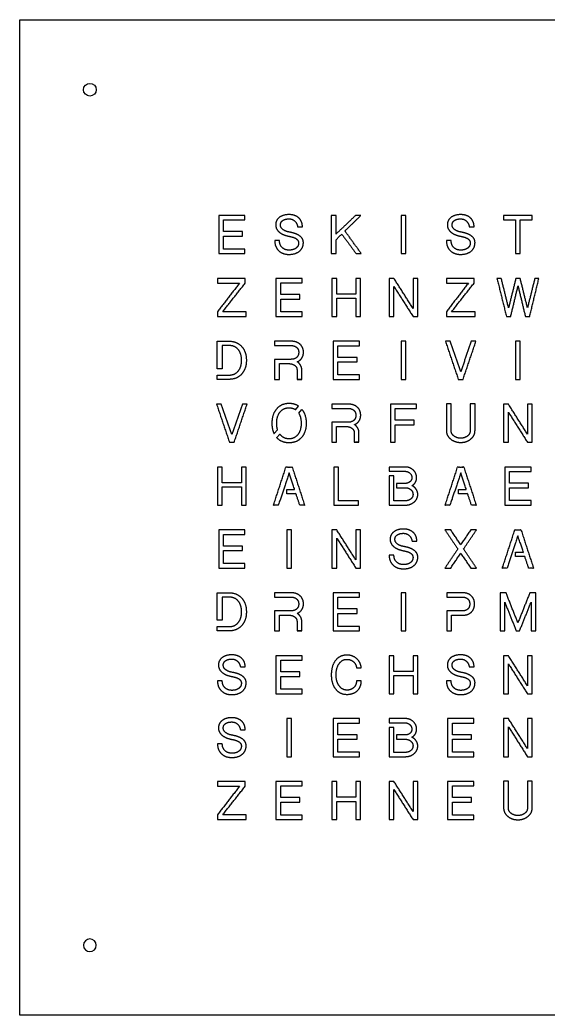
# Model space of a CAD drawing. Header units: millimetres. Extents: x -301 to 169, y -403 to 67.
# Drawn here: x -300.6 to -51.4, y -403 to 67 of the extents above; entities that cross this region are included whole.
import ezdxf

# ---------------------------------------------------------------- set-up
doc = ezdxf.new("R2010")
doc.units = ezdxf.units.MM
doc.layers.add('Kontur', color=12, linetype='Continuous', true_color=0xc80000)

msp = doc.modelspace()

# ---------------------------------------------------------------- linework, layer by layer
at = {"layer": 'Kontur'}
for p, q in [((-170.51, -117.06), (-169.07, -115.45)), ((-168.99, -118.65), (-167.48, -116.97)), ((-180.68, -128.37), (-179.01, -126.51)), ((-179.41, -130.25), (-177.94, -128.61))]:
    msp.add_line(p, q, dxfattribs=at)
msp.add_lwpolyline([(-300.59, 67.02), (169.41, 67.02), (169.41, -402.98), (-300.59, -402.98)], close=True, dxfattribs=at)
for points in [[(-172.64, -84.73), (-180.4, -84.73), (-180.4, -86.77), (-178.15, -86.77), (-172.64, -86.77)], [(-172.64, -93.28), (-178.15, -93.28), (-180.4, -93.28), (-180.4, -102.73), (-178.15, -102.73), (-178.15, -95.32), (-173.53, -95.32)], [(-169.83, -98.23), (-169.83, -102.73), (-167.58, -102.73), (-167.58, -98.23)], [(-167.58, -102.73), (-169.26, -102.73)], [(-145.64, -114.43), (-153.4, -114.43), (-153.4, -116.47), (-151.15, -116.47), (-145.64, -116.47)], [(-145.64, -122.98), (-151.15, -122.98), (-153.4, -122.98), (-153.4, -132.43), (-151.15, -132.43), (-151.15, -125.02), (-146.53, -125.02)], [(-142.83, -127.93), (-142.83, -132.43), (-140.58, -132.43), (-140.58, -127.93)], [(-140.58, -132.43), (-142.26, -132.43)], [(-172.64, -203.53), (-180.4, -203.53), (-180.4, -205.57), (-178.15, -205.57), (-172.64, -205.57)], [(-172.64, -212.08), (-178.15, -212.08), (-180.4, -212.08), (-180.4, -221.53), (-178.15, -221.53), (-178.15, -214.12), (-173.53, -214.12)], [(-169.83, -217.03), (-169.83, -221.53), (-167.58, -221.53), (-167.58, -217.03)], [(-167.58, -221.53), (-169.26, -221.53)]]:
    msp.add_lwpolyline(points, dxfattribs=at)
msp.add_circle((-267.59, 34.02), 3, dxfattribs=at)
at = {"layer": 'Kontur', "extrusion": (0, 0, -1)}
msp.add_circle((267.59, -369.98), 3, dxfattribs=at)
at = {"layer": 'Kontur'}
for points, degree in [([(-206.77, -25.33), (-206.77, -43.33)], 1), ([(-194.4, -25.33), (-206.77, -25.33)], 1), ([(-204.52, -27.46), (-194.4, -27.46)], 1), ([(-204.52, -32.96), (-204.52, -27.46)], 1), ([(-194.4, -27.46), (-194.4, -25.33)], 1), ([(-170.92, -27.95), (-169.83, -28.98), (-169.53, -30.67)], 2), ([(-153.66, -25.33), (-153.66, -43.33)], 1), ([(-151.41, -25.33), (-153.66, -25.33)], 1), ([(-151.41, -34.12), (-151.41, -25.33)], 1), ([(-142.21, -25.33), (-151.41, -34.12)], 1), ([(-147.21, -32.64), (-139.72, -25.33)], 1), ([(-139.72, -25.33), (-142.21, -25.33)], 1), ([(-120.71, -25.33), (-120.71, -43.33)], 1), ([(-118.46, -25.33), (-120.71, -25.33)], 1), ([(-118.46, -43.33), (-118.46, -25.33)], 1), ([(-89.92, -27.95), (-88.83, -28.98), (-88.53, -30.67)], 2), ([(-72.34, -25.33), (-72.34, -27.37)], 1), ([(-58.84, -25.33), (-72.34, -25.33)], 1), ([(-72.34, -27.37), (-66.74, -27.37)], 1), ([(-66.74, -27.37), (-66.74, -43.33)], 1), ([(-64.49, -27.37), (-58.84, -27.37)], 1), ([(-64.49, -43.33), (-64.49, -27.37)], 1), ([(-58.84, -27.37), (-58.84, -25.33)], 1), ([(-169.53, -30.67), (-167.28, -30.67)], 1), ([(-139.51, -43.33), (-147.21, -32.64)], 1), ([(-88.53, -30.67), (-86.28, -30.67)], 1), ([(-195.52, -32.96), (-204.52, -32.96)], 1), ([(-204.52, -35.1), (-195.52, -35.1)], 1), ([(-204.52, -41.19), (-204.52, -35.1)], 1), ([(-195.52, -35.1), (-195.52, -32.96)], 1), ([(-178.09, -37.21), (-180.34, -37.21)], 1), ([(-176.84, -40.47), (-178.09, -39.26), (-178.09, -37.21)], 2), ([(-151.41, -36.81), (-148.72, -34.12)], 1), ([(-151.41, -43.33), (-151.41, -36.81)], 1), ([(-148.72, -34.12), (-141.97, -43.33)], 1), ([(-97.09, -37.21), (-99.34, -37.21)], 1), ([(-95.84, -40.47), (-97.09, -39.26), (-97.09, -37.21)], 2), ([(-194.4, -41.19), (-204.52, -41.19)], 1), ([(-194.4, -43.33), (-194.4, -41.19)], 1), ([(-206.77, -43.33), (-194.4, -43.33)], 1), ([(-153.66, -43.33), (-151.41, -43.33)], 1), ([(-141.97, -43.33), (-139.51, -43.33)], 1), ([(-120.71, -43.33), (-118.46, -43.33)], 1), ([(-66.74, -43.33), (-64.49, -43.33)], 1), ([(-207.34, -55.03), (-207.34, -57.28)], 1), ([(-194.28, -55.03), (-207.34, -55.03)], 1), ([(-194.28, -57.28), (-194.28, -55.03)], 1), ([(-179.77, -55.03), (-179.77, -73.03)], 1), ([(-167.4, -55.03), (-179.77, -55.03)], 1), ([(-167.4, -57.16), (-167.4, -55.03)], 1), ([(-153.34, -55.03), (-153.34, -73.03)], 1), ([(-151.09, -55.03), (-153.34, -55.03)], 1), ([(-151.09, -62.46), (-151.09, -55.03)], 1), ([(-142.09, -55.03), (-142.09, -62.46)], 1), ([(-139.84, -55.03), (-142.09, -55.03)], 1), ([(-139.84, -73.03), (-139.84, -55.03)], 1), ([(-126.34, -55.03), (-126.34, -73.03)], 1), ([(-124.09, -55.03), (-126.34, -55.03)], 1), ([(-115.09, -69.21), (-124.09, -55.03)], 1), ([(-115.09, -55.03), (-115.09, -69.21)], 1), ([(-112.84, -55.03), (-115.09, -55.03)], 1), ([(-112.84, -73.03), (-112.84, -55.03)], 1), ([(-99.34, -55.03), (-99.34, -57.28)], 1), ([(-86.28, -55.03), (-99.34, -55.03)], 1), ([(-86.28, -57.28), (-86.28, -55.03)], 1), ([(-73.44, -55.03), (-75.47, -55.03)], 1), ([(-75.47, -55.03), (-71.01, -73.03)], 1), ([(-70, -68.97), (-73.44, -55.03)], 1), ([(-66.55, -55.03), (-70, -68.97)], 1), ([(-64.52, -55.03), (-66.55, -55.03)], 1), ([(-61.08, -68.97), (-64.52, -55.03)], 1), ([(-57.61, -55.03), (-61.08, -68.97)], 1), ([(-60.04, -73.03), (-55.69, -55.03)], 1), ([(-55.69, -55.03), (-57.61, -55.03)], 1), ([(-196.97, -57.28), (-207.34, -70.78)], 1), ([(-207.34, -57.28), (-196.97, -57.28)], 1), ([(-204.88, -70.78), (-194.28, -57.28)], 1), ([(-177.52, -57.16), (-167.4, -57.16)], 1), ([(-177.52, -62.66), (-177.52, -57.16)], 1), ([(-124.09, -58.87), (-115.09, -73.03)], 1), ([(-124.09, -73.03), (-124.09, -58.87)], 1), ([(-88.97, -57.28), (-99.34, -70.78)], 1), ([(-99.34, -57.28), (-88.97, -57.28)], 1), ([(-96.88, -70.78), (-86.28, -57.28)], 1), ([(-68.98, -73.03), (-65.54, -58.64)], 1), ([(-65.54, -58.64), (-62.07, -73.03)], 1), ([(-168.52, -62.66), (-177.52, -62.66)], 1), ([(-177.52, -64.8), (-168.52, -64.8)], 1), ([(-177.52, -70.89), (-177.52, -64.8)], 1), ([(-168.52, -64.8), (-168.52, -62.66)], 1), ([(-142.09, -62.46), (-151.09, -62.46)], 1), ([(-151.09, -64.47), (-142.09, -64.47)], 1), ([(-151.09, -73.03), (-151.09, -64.47)], 1), ([(-142.09, -64.47), (-142.09, -73.03)], 1), ([(-207.34, -70.78), (-207.34, -73.03)], 1), ([(-207.34, -73.03), (-193.84, -73.03)], 1), ([(-193.84, -70.78), (-204.88, -70.78)], 1), ([(-193.84, -73.03), (-193.84, -70.78)], 1), ([(-179.77, -73.03), (-167.4, -73.03)], 1), ([(-167.4, -70.89), (-177.52, -70.89)], 1), ([(-167.4, -73.03), (-167.4, -70.89)], 1), ([(-153.34, -73.03), (-151.09, -73.03)], 1), ([(-142.09, -73.03), (-139.84, -73.03)], 1), ([(-126.34, -73.03), (-124.09, -73.03)], 1), ([(-115.09, -73.03), (-112.84, -73.03)], 1), ([(-99.34, -70.78), (-99.34, -73.03)], 1), ([(-99.34, -73.03), (-85.84, -73.03)], 1), ([(-85.84, -70.78), (-96.88, -70.78)], 1), ([(-85.84, -73.03), (-85.84, -70.78)], 1), ([(-71.01, -73.03), (-68.98, -73.03)], 1), ([(-62.07, -73.03), (-60.04, -73.03)], 1), ([(-207.44, -84.73), (-201.82, -84.73)], 1), ([(-207.44, -97.73), (-207.44, -84.73)], 1), ([(-205.19, -86.77), (-205.19, -97.73)], 1), ([(-201.82, -86.77), (-205.19, -86.77)], 1), ([(-201.82, -84.73), (-198.14, -84.73), (-195.95, -87.18)], 2), ([(-168.38, -86.18), (-169.97, -84.73), (-172.64, -84.73)], 2), ([(-172.64, -86.77), (-171.01, -86.77), (-170, -87.66)], 2), ([(-170, -87.66), (-169.03, -88.55), (-169.03, -90)], 2), ([(-166.78, -90), (-166.78, -87.6), (-168.38, -86.18)], 2), ([(-152.77, -84.73), (-152.77, -102.73)], 1), ([(-140.4, -84.73), (-152.77, -84.73)], 1), ([(-150.52, -86.86), (-140.4, -86.86)], 1), ([(-150.52, -92.36), (-150.52, -86.86)], 1), ([(-140.4, -86.86), (-140.4, -84.73)], 1), ([(-120.71, -84.73), (-120.71, -102.73)], 1), ([(-118.46, -84.73), (-120.71, -84.73)], 1), ([(-118.46, -102.73), (-118.46, -84.73)], 1), ([(-97.55, -84.73), (-99.8, -84.73)], 1), ([(-99.8, -84.73), (-93.73, -102.73)], 1), ([(-92.57, -99.11), (-97.55, -84.73)], 1), ([(-87.63, -84.73), (-92.57, -99.11)], 1), ([(-91.48, -102.73), (-85.38, -84.73)], 1), ([(-85.38, -84.73), (-87.63, -84.73)], 1), ([(-66.71, -84.73), (-66.71, -102.73)], 1), ([(-64.46, -84.73), (-66.71, -84.73)], 1), ([(-64.46, -102.73), (-64.46, -84.73)], 1), ([(-170, -92.39), (-171.01, -93.28), (-172.64, -93.28)], 2), ([(-169.03, -90), (-169.03, -91.48), (-170, -92.39)], 2), ([(-169.71, -94.41), (-168.38, -93.9), (-167.55, -92.69)], 2), ([(-167.55, -92.69), (-166.78, -91.48), (-166.78, -90)], 2), ([(-141.52, -92.36), (-150.52, -92.36)], 1), ([(-141.52, -94.5), (-141.52, -92.36)], 1), ([(-205.19, -97.73), (-207.44, -97.73)], 1), ([(-173.53, -95.32), (-172.05, -95.32), (-170.98, -96.09)], 2), ([(-170.98, -96.09), (-169.83, -96.92), (-169.83, -98.23)], 2), ([(-168.17, -96.06), (-168.73, -95.09), (-169.71, -94.41)], 2), ([(-167.58, -98.23), (-167.58, -97.1), (-168.17, -96.06)], 2), ([(-150.52, -94.5), (-141.52, -94.5)], 1), ([(-150.52, -100.59), (-150.52, -94.5)], 1), ([(-207.44, -100.71), (-205.19, -100.71)], 1), ([(-207.44, -102.73), (-207.44, -100.71)], 1), ([(-201.82, -102.73), (-207.44, -102.73)], 1), ([(-205.19, -100.71), (-201.82, -100.71)], 1), ([(-201.82, -100.71), (-199.18, -100.71), (-197.58, -98.82)], 2), ([(-195.95, -100.27), (-198.14, -102.73), (-201.82, -102.73)], 2), ([(-152.77, -102.73), (-140.4, -102.73)], 1), ([(-140.4, -100.59), (-150.52, -100.59)], 1), ([(-140.4, -102.73), (-140.4, -100.59)], 1), ([(-120.71, -102.73), (-118.46, -102.73)], 1), ([(-93.73, -102.73), (-91.48, -102.73)], 1), ([(-66.71, -102.73), (-64.46, -102.73)], 1), ([(-205.55, -114.43), (-207.8, -114.43)], 1), ([(-207.8, -114.43), (-201.73, -132.43)], 1), ([(-200.57, -128.81), (-205.55, -114.43)], 1), ([(-195.63, -114.43), (-200.57, -128.81)], 1), ([(-199.48, -132.43), (-193.38, -114.43)], 1), ([(-193.38, -114.43), (-195.63, -114.43)], 1), ([(-141.38, -115.88), (-142.97, -114.43), (-145.64, -114.43)], 2), ([(-145.64, -116.47), (-144.01, -116.47), (-143, -117.36)], 2), ([(-143, -117.36), (-142.03, -118.25), (-142.03, -119.7)], 2), ([(-139.78, -119.7), (-139.78, -117.3), (-141.38, -115.88)], 2), ([(-125.77, -114.43), (-125.77, -132.43)], 1), ([(-113.4, -114.43), (-125.77, -114.43)], 1), ([(-123.52, -116.56), (-113.4, -116.56)], 1), ([(-123.52, -122.06), (-123.52, -116.56)], 1), ([(-113.4, -116.56), (-113.4, -114.43)], 1), ([(-99.34, -114.32), (-99.34, -126.93)], 1), ([(-97.09, -114.32), (-99.34, -114.32)], 1), ([(-97.09, -126.93), (-97.09, -114.32)], 1), ([(-88.09, -114.32), (-88.09, -126.93)], 1), ([(-85.84, -114.32), (-88.09, -114.32)], 1), ([(-85.84, -126.93), (-85.84, -114.32)], 1), ([(-72.34, -114.43), (-72.34, -132.43)], 1), ([(-70.09, -114.43), (-72.34, -114.43)], 1), ([(-61.09, -128.61), (-70.09, -114.43)], 1), ([(-61.09, -114.43), (-61.09, -128.61)], 1), ([(-58.84, -114.43), (-61.09, -114.43)], 1), ([(-58.84, -132.43), (-58.84, -114.43)], 1), ([(-143, -122.09), (-144.01, -122.98), (-145.64, -122.98)], 2), ([(-142.03, -119.7), (-142.03, -121.18), (-143, -122.09)], 2), ([(-140.55, -122.39), (-139.78, -121.18), (-139.78, -119.7)], 2), ([(-114.52, -122.06), (-123.52, -122.06)], 1), ([(-114.52, -124.2), (-114.52, -122.06)], 1), ([(-70.09, -118.27), (-61.09, -132.43)], 1), ([(-70.09, -132.43), (-70.09, -118.27)], 1), ([(-146.53, -125.02), (-145.05, -125.02), (-143.98, -125.79)], 2), ([(-143.98, -125.79), (-142.83, -126.62), (-142.83, -127.93)], 2), ([(-142.71, -124.11), (-141.38, -123.6), (-140.55, -122.39)], 2), ([(-141.17, -125.76), (-141.73, -124.79), (-142.71, -124.11)], 2), ([(-140.58, -127.93), (-140.58, -126.8), (-141.17, -125.76)], 2), ([(-123.52, -124.2), (-114.52, -124.2)], 1), ([(-123.52, -132.43), (-123.52, -124.2)], 1), ([(-201.73, -132.43), (-199.48, -132.43)], 1), ([(-125.77, -132.43), (-123.52, -132.43)], 1), ([(-72.34, -132.43), (-70.09, -132.43)], 1), ([(-61.09, -132.43), (-58.84, -132.43)], 1), ([(-207.34, -144.13), (-207.34, -162.13)], 1), ([(-205.09, -144.13), (-207.34, -144.13)], 1), ([(-205.09, -151.56), (-205.09, -144.13)], 1), ([(-196.09, -144.13), (-196.09, -151.56)], 1), ([(-193.84, -144.13), (-196.09, -144.13)], 1), ([(-193.84, -162.13), (-193.84, -144.13)], 1), ([(-152.43, -144.13), (-152.43, -162.13)], 1), ([(-150.18, -144.13), (-152.43, -144.13)], 1), ([(-150.18, -160.11), (-150.18, -144.13)], 1), ([(-126.34, -144.13), (-126.34, -146.17)], 1), ([(-118.7, -144.13), (-126.34, -144.13)], 1), ([(-114.97, -145.58), (-116.54, -144.13), (-118.7, -144.13)], 2), ([(-113.4, -149.19), (-113.4, -147.06), (-114.97, -145.58)], 2), ([(-71.77, -144.13), (-71.77, -162.13)], 1), ([(-59.4, -144.13), (-71.77, -144.13)], 1), ([(-59.4, -146.26), (-59.4, -144.13)], 1), ([(-126.34, -146.17), (-118.7, -146.17)], 1), ([(-126.34, -148.37), (-126.34, -162.13)], 1), ([(-124.09, -148.37), (-126.34, -148.37)], 1), ([(-124.09, -151.88), (-124.09, -148.37)], 1), ([(-115.65, -149.19), (-115.65, -150.34), (-116.57, -151.11)], 2), ([(-113.99, -151.41), (-113.4, -150.4), (-113.4, -149.19)], 2), ([(-69.52, -146.26), (-59.4, -146.26)], 1), ([(-69.52, -151.76), (-69.52, -146.26)], 1), ([(-196.09, -151.56), (-205.09, -151.56)], 1), ([(-205.09, -153.57), (-196.09, -153.57)], 1), ([(-205.09, -162.13), (-205.09, -153.57)], 1), ([(-196.09, -153.57), (-196.09, -162.13)], 1), ([(-124.09, -160.11), (-124.09, -151.88)], 1), ([(-122.89, -151.88), (-122.89, -153.9)], 1), ([(-118.7, -151.88), (-122.89, -151.88)], 1), ([(-122.89, -153.9), (-118.7, -153.9)], 1), ([(-116.57, -151.11), (-117.46, -151.88), (-118.7, -151.88)], 2), ([(-118.7, -153.9), (-117.25, -153.9), (-116.18, -154.78)], 2), ([(-116.18, -154.78), (-115.09, -155.7), (-115.09, -157.06)], 2), ([(-115.65, -152.92), (-114.61, -152.42), (-113.99, -151.41)], 2), ([(-113.64, -154.61), (-114.38, -153.51), (-115.65, -152.92)], 2), ([(-112.84, -157.06), (-112.84, -155.73), (-113.64, -154.61)], 2), ([(-60.52, -151.76), (-69.52, -151.76)], 1), ([(-69.52, -153.9), (-60.52, -153.9)], 1), ([(-69.52, -159.99), (-69.52, -153.9)], 1), ([(-60.52, -153.9), (-60.52, -151.76)], 1), ([(-116.18, -159.28), (-117.25, -160.11), (-118.7, -160.11)], 2), ([(-115.09, -157.06), (-115.09, -158.4), (-116.18, -159.28)], 2), ([(-114.61, -160.71), (-112.84, -159.25), (-112.84, -157.06)], 2), ([(-207.34, -162.13), (-205.09, -162.13)], 1), ([(-196.09, -162.13), (-193.84, -162.13)], 1), ([(-152.43, -162.13), (-140.74, -162.13)], 1), ([(-140.74, -160.11), (-150.18, -160.11)], 1), ([(-140.74, -162.13), (-140.74, -160.11)], 1), ([(-126.34, -162.13), (-118.7, -162.13)], 1), ([(-118.7, -160.11), (-124.09, -160.11)], 1), ([(-118.7, -162.13), (-116.33, -162.13), (-114.61, -160.71)], 2), ([(-71.77, -162.13), (-59.4, -162.13)], 1), ([(-59.4, -159.99), (-69.52, -159.99)], 1), ([(-59.4, -162.13), (-59.4, -159.99)], 1), ([(-206.77, -173.83), (-206.77, -191.83)], 1), ([(-194.4, -173.83), (-206.77, -173.83)], 1), ([(-194.4, -175.96), (-194.4, -173.83)], 1), ([(-174.71, -173.83), (-174.71, -191.83)], 1), ([(-172.46, -173.83), (-174.71, -173.83)], 1), ([(-172.46, -191.83), (-172.46, -173.83)], 1), ([(-153.34, -173.83), (-153.34, -191.83)], 1), ([(-151.09, -173.83), (-153.34, -173.83)], 1), ([(-142.09, -188.01), (-151.09, -173.83)], 1), ([(-142.09, -173.83), (-142.09, -188.01)], 1), ([(-139.84, -173.83), (-142.09, -173.83)], 1), ([(-139.84, -191.83), (-139.84, -173.83)], 1), ([(-100.02, -173.83), (-93.95, -182.83)], 1), ([(-97.29, -173.83), (-100.02, -173.83)], 1), ([(-92.59, -180.81), (-97.29, -173.83)], 1), ([(-87.85, -173.83), (-92.59, -180.81)], 1), ([(-91.25, -182.83), (-85.16, -173.83)], 1), ([(-85.16, -173.83), (-87.85, -173.83)], 1), ([(-204.52, -175.96), (-194.4, -175.96)], 1), ([(-204.52, -181.46), (-204.52, -175.96)], 1), ([(-151.09, -177.67), (-142.09, -191.83)], 1), ([(-151.09, -191.83), (-151.09, -177.67)], 1), ([(-116.92, -176.45), (-115.83, -177.48), (-115.53, -179.17)], 2), ([(-195.52, -181.46), (-204.52, -181.46)], 1), ([(-195.52, -183.6), (-195.52, -181.46)], 1), ([(-115.53, -179.17), (-113.28, -179.17)], 1), ([(-93.95, -182.83), (-100.02, -191.83)], 1), ([(-85.16, -191.83), (-91.25, -182.83)], 1), ([(-204.52, -183.6), (-195.52, -183.6)], 1), ([(-204.52, -189.69), (-204.52, -183.6)], 1), ([(-124.09, -185.71), (-126.34, -185.71)], 1), ([(-122.84, -188.97), (-124.09, -187.76), (-124.09, -185.71)], 2), ([(-97.29, -191.83), (-92.59, -184.87)], 1), ([(-92.59, -184.87), (-87.85, -191.83)], 1), ([(-206.77, -191.83), (-194.4, -191.83)], 1), ([(-194.4, -189.69), (-204.52, -189.69)], 1), ([(-194.4, -191.83), (-194.4, -189.69)], 1), ([(-174.71, -191.83), (-172.46, -191.83)], 1), ([(-153.34, -191.83), (-151.09, -191.83)], 1), ([(-142.09, -191.83), (-139.84, -191.83)], 1), ([(-100.02, -191.83), (-97.29, -191.83)], 1), ([(-87.85, -191.83), (-85.16, -191.83)], 1), ([(-207.44, -203.53), (-201.82, -203.53)], 1), ([(-207.44, -216.53), (-207.44, -203.53)], 1), ([(-205.19, -205.57), (-205.19, -216.53)], 1), ([(-201.82, -205.57), (-205.19, -205.57)], 1), ([(-201.82, -203.53), (-198.14, -203.53), (-195.95, -205.98)], 2), ([(-168.38, -204.98), (-169.97, -203.53), (-172.64, -203.53)], 2), ([(-172.64, -205.57), (-171.01, -205.57), (-170, -206.46)], 2), ([(-170, -206.46), (-169.03, -207.35), (-169.03, -208.8)], 2), ([(-166.78, -208.8), (-166.78, -206.4), (-168.38, -204.98)], 2), ([(-152.77, -203.53), (-152.77, -221.53)], 1), ([(-140.4, -203.53), (-152.77, -203.53)], 1), ([(-150.52, -205.66), (-140.4, -205.66)], 1), ([(-150.52, -211.16), (-150.52, -205.66)], 1), ([(-140.4, -205.66), (-140.4, -203.53)], 1), ([(-120.71, -203.53), (-120.71, -221.53)], 1), ([(-118.46, -203.53), (-120.71, -203.53)], 1), ([(-118.46, -221.53), (-118.46, -203.53)], 1), ([(-99.11, -203.53), (-99.11, -205.57)], 1), ([(-91.71, -203.53), (-99.11, -203.53)], 1), ([(-99.11, -205.57), (-96.86, -205.57)], 1), ([(-96.86, -205.57), (-91.71, -205.57)], 1), ([(-87.6, -204.98), (-89.14, -203.53), (-91.71, -203.53)], 2), ([(-91.71, -205.57), (-90.17, -205.57), (-89.23, -206.46)], 2), ([(-89.23, -206.46), (-88.31, -207.35), (-88.31, -208.8)], 2), ([(-86.06, -208.8), (-86.06, -206.4), (-87.6, -204.98)], 2), ([(-74.02, -203.53), (-74.02, -221.53)], 1), ([(-71.21, -203.53), (-74.02, -203.53)], 1), ([(-65.59, -217.71), (-71.21, -203.53)], 1), ([(-59.96, -203.53), (-65.59, -217.71)], 1), ([(-57.15, -203.53), (-59.96, -203.53)], 1), ([(-57.15, -221.53), (-57.15, -203.53)], 1), ([(-170, -211.19), (-171.01, -212.08), (-172.64, -212.08)], 2), ([(-169.03, -208.8), (-169.03, -210.28), (-170, -211.19)], 2), ([(-169.71, -213.21), (-168.38, -212.7), (-167.55, -211.49)], 2), ([(-167.55, -211.49), (-166.78, -210.28), (-166.78, -208.8)], 2), ([(-141.52, -211.16), (-150.52, -211.16)], 1), ([(-141.52, -213.3), (-141.52, -211.16)], 1), ([(-89.23, -211.19), (-90.17, -212.08), (-91.71, -212.08)], 2), ([(-88.31, -208.8), (-88.31, -210.28), (-89.23, -211.19)], 2), ([(-71.77, -208.03), (-66.39, -221.53)], 1), ([(-71.77, -221.53), (-71.77, -208.03)], 1), ([(-64.82, -221.53), (-59.4, -208.03)], 1), ([(-59.4, -208.03), (-59.4, -221.53)], 1), ([(-173.53, -214.12), (-172.05, -214.12), (-170.98, -214.89)], 2), ([(-170.98, -214.89), (-169.83, -215.72), (-169.83, -217.03)], 2), ([(-168.17, -214.86), (-168.73, -213.89), (-169.71, -213.21)], 2), ([(-167.58, -217.03), (-167.58, -215.9), (-168.17, -214.86)], 2), ([(-150.52, -213.3), (-141.52, -213.3)], 1), ([(-150.52, -219.39), (-150.52, -213.3)], 1), ([(-99.11, -212.08), (-99.11, -221.53)], 1), ([(-96.86, -212.08), (-99.11, -212.08)], 1), ([(-91.71, -212.08), (-96.86, -212.08)], 1), ([(-96.86, -214.12), (-91.71, -214.12)], 1), ([(-96.86, -221.53), (-96.86, -214.12)], 1), ([(-205.19, -216.53), (-207.44, -216.53)], 1), ([(-207.44, -219.51), (-205.19, -219.51)], 1), ([(-207.44, -221.53), (-207.44, -219.51)], 1), ([(-205.19, -219.51), (-201.82, -219.51)], 1), ([(-201.82, -219.51), (-199.18, -219.51), (-197.58, -217.62)], 2), ([(-195.95, -219.07), (-198.14, -221.53), (-201.82, -221.53)], 2), ([(-140.4, -219.39), (-150.52, -219.39)], 1), ([(-140.4, -221.53), (-140.4, -219.39)], 1), ([(-201.82, -221.53), (-207.44, -221.53)], 1), ([(-152.77, -221.53), (-140.4, -221.53)], 1), ([(-120.71, -221.53), (-118.46, -221.53)], 1), ([(-99.11, -221.53), (-96.86, -221.53)], 1), ([(-74.02, -221.53), (-71.77, -221.53)], 1), ([(-66.39, -221.53), (-64.82, -221.53)], 1), ([(-59.4, -221.53), (-57.15, -221.53)], 1), ([(-179.77, -233.23), (-179.77, -251.23)], 1), ([(-167.4, -233.23), (-179.77, -233.23)], 1), ([(-167.4, -235.36), (-167.4, -233.23)], 1), ([(-126.34, -233.23), (-126.34, -251.23)], 1), ([(-124.09, -233.23), (-126.34, -233.23)], 1), ([(-124.09, -240.66), (-124.09, -233.23)], 1), ([(-115.09, -233.23), (-115.09, -240.66)], 1), ([(-112.84, -233.23), (-115.09, -233.23)], 1), ([(-112.84, -251.23), (-112.84, -233.23)], 1), ([(-72.34, -233.23), (-72.34, -251.23)], 1), ([(-70.09, -233.23), (-72.34, -233.23)], 1), ([(-61.09, -247.41), (-70.09, -233.23)], 1), ([(-61.09, -233.23), (-61.09, -247.41)], 1), ([(-58.84, -233.23), (-61.09, -233.23)], 1), ([(-58.84, -251.23), (-58.84, -233.23)], 1), ([(-197.92, -235.85), (-196.83, -236.88), (-196.53, -238.57)], 2), ([(-196.53, -238.57), (-194.28, -238.57)], 1), ([(-177.52, -235.36), (-167.4, -235.36)], 1), ([(-177.52, -240.86), (-177.52, -235.36)], 1), ([(-141.76, -238.93), (-139.51, -238.93)], 1), ([(-89.92, -235.85), (-88.83, -236.88), (-88.53, -238.57)], 2), ([(-88.53, -238.57), (-86.28, -238.57)], 1), ([(-70.09, -237.07), (-61.09, -251.23)], 1), ([(-70.09, -251.23), (-70.09, -237.07)], 1), ([(-168.52, -240.86), (-177.52, -240.86)], 1), ([(-177.52, -243), (-168.52, -243)], 1), ([(-177.52, -249.09), (-177.52, -243)], 1), ([(-168.52, -243), (-168.52, -240.86)], 1), ([(-115.09, -240.66), (-124.09, -240.66)], 1), ([(-124.09, -242.67), (-115.09, -242.67)], 1), ([(-124.09, -251.23), (-124.09, -242.67)], 1), ([(-115.09, -242.67), (-115.09, -251.23)], 1), ([(-205.09, -245.11), (-207.34, -245.11)], 1), ([(-203.84, -248.37), (-205.09, -247.16), (-205.09, -245.11)], 2), ([(-167.4, -249.09), (-177.52, -249.09)], 1), ([(-167.4, -251.23), (-167.4, -249.09)], 1), ([(-139.51, -245.14), (-141.76, -245.14)], 1), ([(-97.09, -245.11), (-99.34, -245.11)], 1), ([(-95.84, -248.37), (-97.09, -247.16), (-97.09, -245.11)], 2), ([(-179.77, -251.23), (-167.4, -251.23)], 1), ([(-126.34, -251.23), (-124.09, -251.23)], 1), ([(-115.09, -251.23), (-112.84, -251.23)], 1), ([(-72.34, -251.23), (-70.09, -251.23)], 1), ([(-61.09, -251.23), (-58.84, -251.23)], 1), ([(-174.71, -262.93), (-174.71, -280.93)], 1), ([(-172.46, -262.93), (-174.71, -262.93)], 1), ([(-172.46, -280.93), (-172.46, -262.93)], 1), ([(-152.77, -262.93), (-152.77, -280.93)], 1), ([(-140.4, -262.93), (-152.77, -262.93)], 1), ([(-140.4, -265.06), (-140.4, -262.93)], 1), ([(-126.34, -262.93), (-126.34, -264.97)], 1), ([(-118.7, -262.93), (-126.34, -262.93)], 1), ([(-114.97, -264.38), (-116.54, -262.93), (-118.7, -262.93)], 2), ([(-98.77, -262.93), (-98.77, -280.93)], 1), ([(-86.4, -262.93), (-98.77, -262.93)], 1), ([(-86.4, -265.06), (-86.4, -262.93)], 1), ([(-72.34, -262.93), (-72.34, -280.93)], 1), ([(-70.09, -262.93), (-72.34, -262.93)], 1), ([(-61.09, -277.11), (-70.09, -262.93)], 1), ([(-61.09, -262.93), (-61.09, -277.11)], 1), ([(-58.84, -262.93), (-61.09, -262.93)], 1), ([(-58.84, -280.93), (-58.84, -262.93)], 1), ([(-197.92, -265.55), (-196.83, -266.58), (-196.53, -268.27)], 2), ([(-150.52, -265.06), (-140.4, -265.06)], 1), ([(-150.52, -270.56), (-150.52, -265.06)], 1), ([(-126.34, -264.97), (-118.7, -264.97)], 1), ([(-126.34, -267.17), (-126.34, -280.93)], 1), ([(-124.09, -267.17), (-126.34, -267.17)], 1), ([(-124.09, -270.68), (-124.09, -267.17)], 1), ([(-113.4, -267.99), (-113.4, -265.86), (-114.97, -264.38)], 2), ([(-96.52, -265.06), (-86.4, -265.06)], 1), ([(-96.52, -270.56), (-96.52, -265.06)], 1), ([(-70.09, -266.77), (-61.09, -280.93)], 1), ([(-70.09, -280.93), (-70.09, -266.77)], 1), ([(-196.53, -268.27), (-194.28, -268.27)], 1), ([(-141.52, -270.56), (-150.52, -270.56)], 1), ([(-141.52, -272.7), (-141.52, -270.56)], 1), ([(-124.09, -278.91), (-124.09, -270.68)], 1), ([(-122.89, -270.68), (-122.89, -272.7)], 1), ([(-118.7, -270.68), (-122.89, -270.68)], 1), ([(-116.57, -269.91), (-117.46, -270.68), (-118.7, -270.68)], 2), ([(-115.65, -267.99), (-115.65, -269.14), (-116.57, -269.91)], 2), ([(-115.65, -271.72), (-114.61, -271.22), (-113.99, -270.21)], 2), ([(-113.64, -273.41), (-114.38, -272.31), (-115.65, -271.72)], 2), ([(-113.99, -270.21), (-113.4, -269.2), (-113.4, -267.99)], 2), ([(-87.52, -270.56), (-96.52, -270.56)], 1), ([(-87.52, -272.7), (-87.52, -270.56)], 1), ([(-205.09, -274.81), (-207.34, -274.81)], 1), ([(-203.84, -278.07), (-205.09, -276.86), (-205.09, -274.81)], 2), ([(-150.52, -272.7), (-141.52, -272.7)], 1), ([(-150.52, -278.79), (-150.52, -272.7)], 1), ([(-122.89, -272.7), (-118.7, -272.7)], 1), ([(-118.7, -272.7), (-117.25, -272.7), (-116.18, -273.58)], 2), ([(-116.18, -273.58), (-115.09, -274.5), (-115.09, -275.86)], 2), ([(-115.09, -275.86), (-115.09, -277.2), (-116.18, -278.08)], 2), ([(-114.61, -279.51), (-112.84, -278.05), (-112.84, -275.86)], 2), ([(-112.84, -275.86), (-112.84, -274.53), (-113.64, -273.41)], 2), ([(-96.52, -272.7), (-87.52, -272.7)], 1), ([(-96.52, -278.79), (-96.52, -272.7)], 1), ([(-174.71, -280.93), (-172.46, -280.93)], 1), ([(-152.77, -280.93), (-140.4, -280.93)], 1), ([(-140.4, -278.79), (-150.52, -278.79)], 1), ([(-140.4, -280.93), (-140.4, -278.79)], 1), ([(-126.34, -280.93), (-118.7, -280.93)], 1), ([(-118.7, -278.91), (-124.09, -278.91)], 1), ([(-116.18, -278.08), (-117.25, -278.91), (-118.7, -278.91)], 2), ([(-118.7, -280.93), (-116.33, -280.93), (-114.61, -279.51)], 2), ([(-98.77, -280.93), (-86.4, -280.93)], 1), ([(-86.4, -278.79), (-96.52, -278.79)], 1), ([(-86.4, -280.93), (-86.4, -278.79)], 1), ([(-72.34, -280.93), (-70.09, -280.93)], 1), ([(-61.09, -280.93), (-58.84, -280.93)], 1), ([(-207.34, -292.63), (-207.34, -294.88)], 1), ([(-194.28, -292.63), (-207.34, -292.63)], 1), ([(-196.97, -294.88), (-207.34, -308.38)], 1), ([(-207.34, -294.88), (-196.97, -294.88)], 1), ([(-204.88, -308.38), (-194.28, -294.88)], 1), ([(-194.28, -294.88), (-194.28, -292.63)], 1), ([(-179.77, -292.63), (-179.77, -310.63)], 1), ([(-167.4, -292.63), (-179.77, -292.63)], 1), ([(-177.52, -294.76), (-167.4, -294.76)], 1), ([(-177.52, -300.26), (-177.52, -294.76)], 1), ([(-167.4, -294.76), (-167.4, -292.63)], 1), ([(-153.34, -292.63), (-153.34, -310.63)], 1), ([(-151.09, -292.63), (-153.34, -292.63)], 1), ([(-151.09, -300.06), (-151.09, -292.63)], 1), ([(-142.09, -292.63), (-142.09, -300.06)], 1), ([(-139.84, -292.63), (-142.09, -292.63)], 1), ([(-139.84, -310.63), (-139.84, -292.63)], 1), ([(-126.34, -292.63), (-126.34, -310.63)], 1), ([(-124.09, -292.63), (-126.34, -292.63)], 1), ([(-115.09, -306.81), (-124.09, -292.63)], 1), ([(-115.09, -292.63), (-115.09, -306.81)], 1), ([(-112.84, -292.63), (-115.09, -292.63)], 1), ([(-112.84, -310.63), (-112.84, -292.63)], 1), ([(-98.77, -292.63), (-98.77, -310.63)], 1), ([(-86.4, -292.63), (-98.77, -292.63)], 1), ([(-96.52, -294.76), (-86.4, -294.76)], 1), ([(-96.52, -300.26), (-96.52, -294.76)], 1), ([(-86.4, -294.76), (-86.4, -292.63)], 1), ([(-72.34, -292.52), (-72.34, -305.13)], 1), ([(-70.09, -292.52), (-72.34, -292.52)], 1), ([(-70.09, -305.13), (-70.09, -292.52)], 1), ([(-61.09, -292.52), (-61.09, -305.13)], 1), ([(-58.84, -292.52), (-61.09, -292.52)], 1), ([(-58.84, -305.13), (-58.84, -292.52)], 1), ([(-168.52, -300.26), (-177.52, -300.26)], 1), ([(-168.52, -302.4), (-168.52, -300.26)], 1), ([(-142.09, -300.06), (-151.09, -300.06)], 1), ([(-124.09, -296.47), (-115.09, -310.63)], 1), ([(-124.09, -310.63), (-124.09, -296.47)], 1), ([(-87.52, -300.26), (-96.52, -300.26)], 1), ([(-87.52, -302.4), (-87.52, -300.26)], 1), ([(-177.52, -302.4), (-168.52, -302.4)], 1), ([(-177.52, -308.49), (-177.52, -302.4)], 1), ([(-151.09, -302.07), (-142.09, -302.07)], 1), ([(-151.09, -310.63), (-151.09, -302.07)], 1), ([(-142.09, -302.07), (-142.09, -310.63)], 1), ([(-96.52, -302.4), (-87.52, -302.4)], 1), ([(-96.52, -308.49), (-96.52, -302.4)], 1), ([(-207.34, -308.38), (-207.34, -310.63)], 1), ([(-193.84, -308.38), (-204.88, -308.38)], 1), ([(-193.84, -310.63), (-193.84, -308.38)], 1), ([(-167.4, -308.49), (-177.52, -308.49)], 1), ([(-167.4, -310.63), (-167.4, -308.49)], 1), ([(-86.4, -308.49), (-96.52, -308.49)], 1), ([(-86.4, -310.63), (-86.4, -308.49)], 1), ([(-207.34, -310.63), (-193.84, -310.63)], 1), ([(-179.77, -310.63), (-167.4, -310.63)], 1), ([(-153.34, -310.63), (-151.09, -310.63)], 1), ([(-142.09, -310.63), (-139.84, -310.63)], 1), ([(-126.34, -310.63), (-124.09, -310.63)], 1), ([(-115.09, -310.63), (-112.84, -310.63)], 1), ([(-98.77, -310.63), (-86.4, -310.63)], 1)]:
    msp.add_open_spline(points, degree=degree, dxfattribs=at)
for points, degree, knots in [([(-167.28, -30.67), (-167.28, -28.06), (-169, -26.5), (-170.71, -24.93), (-173.59, -24.93), (-176.46, -24.93), (-178.18, -26.26), (-179.89, -27.59), (-179.89, -29.78), (-179.89, -31.94), (-177.94, -33.42), (-176.22, -34.7), (-173.59, -35.17), (-171.6, -35.53), (-170.54, -36.12), (-169.09, -36.95), (-169.09, -38.34), (-169.09, -39.88), (-170.33, -40.79), (-171.54, -41.71), (-173.59, -41.71), (-175.63, -41.71), (-176.84, -40.47)], 2, [-25, -25, -25, -24, -24, -23, -23, -22, -22, -21, -21, -20, -20, -19, -19, -18, -18, -17, -17, -16, -16, -15, -15, -14, -14, -14]), ([(-176.37, -32.06), (-177.64, -31.14), (-177.64, -29.78), (-177.64, -28.48), (-176.55, -27.71), (-175.42, -26.94), (-173.59, -26.94), (-172.05, -26.94), (-170.92, -27.95)], 2, [-31, -31, -31, -30, -30, -29, -29, -28, -28, -27, -27, -27]), ([(-86.28, -30.67), (-86.28, -28.06), (-88, -26.5), (-89.71, -24.93), (-92.59, -24.93), (-95.46, -24.93), (-97.18, -26.26), (-98.89, -27.59), (-98.89, -29.78), (-98.89, -31.94), (-96.94, -33.42), (-95.22, -34.7), (-92.59, -35.17), (-90.6, -35.53), (-89.54, -36.12), (-88.09, -36.95), (-88.09, -38.34), (-88.09, -39.88), (-89.33, -40.79), (-90.54, -41.71), (-92.59, -41.71), (-94.63, -41.71), (-95.84, -40.47)], 2, [-25, -25, -25, -24, -24, -23, -23, -22, -22, -21, -21, -20, -20, -19, -19, -18, -18, -17, -17, -16, -16, -15, -15, -14, -14, -14]), ([(-95.37, -32.06), (-96.64, -31.14), (-96.64, -29.78), (-96.64, -28.48), (-95.55, -27.71), (-94.42, -26.94), (-92.59, -26.94), (-91.05, -26.94), (-89.92, -27.95)], 2, [-31, -31, -31, -30, -30, -29, -29, -28, -28, -27, -27, -27]), ([(-180.34, -37.21), (-180.34, -40.17), (-178.5, -41.95), (-176.64, -43.73), (-173.59, -43.73), (-170.54, -43.73), (-168.67, -42.19), (-166.84, -40.68), (-166.84, -38.13), (-166.84, -36), (-169, -34.7), (-170.66, -33.66), (-173.59, -33.16), (-175.3, -32.86), (-176.37, -32.06)], 2, [-38, -38, -38, -37, -37, -36, -36, -35, -35, -34, -34, -33, -33, -32, -32, -31, -31, -31]), ([(-99.34, -37.21), (-99.34, -40.17), (-97.5, -41.95), (-95.64, -43.73), (-92.59, -43.73), (-89.54, -43.73), (-87.67, -42.19), (-85.84, -40.68), (-85.84, -38.13), (-85.84, -36), (-88, -34.7), (-89.66, -33.66), (-92.59, -33.16), (-94.3, -32.86), (-95.37, -32.06)], 2, [-38, -38, -38, -37, -37, -36, -36, -35, -35, -34, -34, -33, -33, -32, -32, -31, -31, -31]), ([(-197.58, -98.82), (-195.98, -96.89), (-195.98, -93.73), (-195.98, -90.56), (-197.58, -88.66), (-199.18, -86.77), (-201.82, -86.77)], 2, [11.871711, 11.871711, 11.871711, 12.871711, 12.871711, 13.871711, 13.871711, 14.871711, 14.871711, 14.871711]), ([(-195.95, -87.18), (-193.73, -89.64), (-193.73, -93.73), (-193.73, -97.81), (-195.95, -100.27)], 2, [2.5625, 2.5625, 2.5625, 3.5625, 3.5625, 4.5625, 4.5625, 4.5625]), ([(-169.07, -115.45), (-170.94, -114.14), (-173.57, -114.14), (-177.24, -114.14), (-179.46, -116.69), (-181.68, -119.27), (-181.68, -123.5), (-181.68, -126.31), (-180.68, -128.37)], 2, [16.400524, 16.400524, 16.400524, 17.117298, 17.117298, 18.117298, 18.117298, 19.117298, 19.117298, 19.790221, 19.790221, 19.790221]), ([(-179.01, -126.51), (-179.43, -125.17), (-179.43, -123.5), (-179.43, -120.15), (-177.84, -118.17), (-176.24, -116.16), (-173.57, -116.16), (-171.81, -116.16), (-170.51, -117.06)], 2, [22.284218, 22.284218, 22.284218, 22.798417, 22.798417, 23.798417, 23.798417, 24.798417, 24.798417, 25.4669, 25.4669, 25.4669]), ([(-167.48, -116.97), (-165.49, -119.49), (-165.49, -123.5), (-165.49, -127.67), (-167.71, -130.19), (-169.9, -132.71), (-173.57, -132.71), (-177.2, -132.71), (-179.41, -130.25)], 2, [16.392527, 16.392527, 16.392527, 17.338758, 17.338758, 18.338758, 18.338758, 19.338758, 19.338758, 20.327135, 20.327135, 20.327135]), ([(-177.94, -128.61), (-177.89, -128.68), (-177.84, -128.74), (-176.24, -130.69), (-173.57, -130.69), (-170.94, -130.69), (-169.34, -128.74), (-167.74, -126.76), (-167.74, -123.5), (-167.74, -120.54), (-168.99, -118.65)], 2, [22.531812, 22.531812, 22.531812, 22.564447, 22.564447, 23.564447, 23.564447, 24.564447, 24.564447, 25.564447, 25.564447, 26.447871, 26.447871, 26.447871]), ([(-99.34, -126.93), (-99.34, -129.39), (-97.26, -130.99), (-95.31, -132.53), (-92.59, -132.53), (-89.86, -132.53), (-87.91, -130.99), (-85.84, -129.39), (-85.84, -126.93)], 2, [-18, -18, -18, -17, -17, -16, -16, -15, -15, -14, -14, -14]), ([(-88.09, -126.93), (-88.09, -128.53), (-89.48, -129.57), (-90.78, -130.52), (-92.59, -130.52), (-94.39, -130.52), (-95.7, -129.57), (-97.09, -128.53), (-97.09, -126.93)], 2, [-11, -11, -11, -10, -10, -9, -9, -8, -8, -7, -7, -7]), ([(-174.66, -156.74), (-170.33, -156.74), (-168.52, -162.13), (-166.27, -162.13), (-172.14, -144.13), (-175.04, -144.13), (-180.9, -162.13), (-178.65, -162.13), (-173.59, -146.94), (-170.98, -154.72), (-174.66, -154.72), (-174.66, -156.74)], 1, [0, 0, 4.334793, 10.017539, 12.267539, 31.197969, 34.099285, 53.029715, 55.279715, 71.288842, 79.499327, 83.182804, 85.195962, 85.195962]), ([(-93.66, -156.74), (-89.33, -156.74), (-87.52, -162.13), (-85.27, -162.13), (-91.14, -144.13), (-94.04, -144.13), (-99.9, -162.13), (-97.65, -162.13), (-92.59, -146.94), (-89.98, -154.72), (-93.66, -154.72), (-93.66, -156.74)], 1, [0, 0, 4.334793, 10.017539, 12.267539, 31.197969, 34.099285, 53.029715, 55.279715, 71.288842, 79.499327, 83.182804, 85.195962, 85.195962]), ([(-118.7, -146.17), (-117.43, -146.17), (-116.54, -147.06), (-115.65, -147.95), (-115.65, -149.19)], 2, [20.983187, 20.983187, 20.983187, 21.983187, 21.983187, 22.983187, 22.983187, 22.983187]), ([(-113.28, -179.17), (-113.28, -176.56), (-115, -175), (-116.71, -173.43), (-119.59, -173.43), (-122.46, -173.43), (-124.18, -174.76), (-125.89, -176.09), (-125.89, -178.28), (-125.89, -180.44), (-123.94, -181.92), (-122.22, -183.2), (-119.59, -183.67), (-117.6, -184.03), (-116.54, -184.62), (-115.09, -185.45), (-115.09, -186.84), (-115.09, -188.38), (-116.33, -189.29), (-117.54, -190.21), (-119.59, -190.21), (-121.63, -190.21), (-122.84, -188.97)], 2, [-25, -25, -25, -24, -24, -23, -23, -22, -22, -21, -21, -20, -20, -19, -19, -18, -18, -17, -17, -16, -16, -15, -15, -14, -14, -14]), ([(-66.66, -186.44), (-62.33, -186.44), (-60.52, -191.83), (-58.27, -191.83), (-64.14, -173.83), (-67.04, -173.83), (-72.9, -191.83), (-70.65, -191.83), (-65.59, -176.64), (-62.98, -184.42), (-66.66, -184.42), (-66.66, -186.44)], 1, [0, 0, 4.334793, 10.017539, 12.267539, 31.197969, 34.099285, 53.029715, 55.279715, 71.288842, 79.499327, 83.182804, 85.195962, 85.195962]), ([(-122.37, -180.56), (-123.64, -179.64), (-123.64, -178.28), (-123.64, -176.98), (-122.55, -176.21), (-121.42, -175.44), (-119.59, -175.44), (-118.05, -175.44), (-116.92, -176.45)], 2, [-31, -31, -31, -30, -30, -29, -29, -28, -28, -27, -27, -27]), ([(-126.34, -185.71), (-126.34, -188.67), (-124.5, -190.45), (-122.64, -192.23), (-119.59, -192.23), (-116.54, -192.23), (-114.67, -190.69), (-112.84, -189.18), (-112.84, -186.63), (-112.84, -184.5), (-115, -183.2), (-116.66, -182.16), (-119.59, -181.66), (-121.3, -181.36), (-122.37, -180.56)], 2, [-38, -38, -38, -37, -37, -36, -36, -35, -35, -34, -34, -33, -33, -32, -32, -31, -31, -31]), ([(-197.58, -217.62), (-195.98, -215.69), (-195.98, -212.53), (-195.98, -209.36), (-197.58, -207.46), (-199.18, -205.57), (-201.82, -205.57)], 2, [11.871711, 11.871711, 11.871711, 12.871711, 12.871711, 13.871711, 13.871711, 14.871711, 14.871711, 14.871711]), ([(-195.95, -205.98), (-193.73, -208.44), (-193.73, -212.53), (-193.73, -216.61), (-195.95, -219.07)], 2, [2.5625, 2.5625, 2.5625, 3.5625, 3.5625, 4.5625, 4.5625, 4.5625]), ([(-91.71, -214.12), (-89.14, -214.12), (-87.6, -212.67), (-86.06, -211.22), (-86.06, -208.8)], 2, [8.985197, 8.985197, 8.985197, 9.985197, 9.985197, 10.985197, 10.985197, 10.985197]), ([(-194.28, -238.57), (-194.28, -235.96), (-196, -234.4), (-197.71, -232.83), (-200.59, -232.83), (-203.46, -232.83), (-205.18, -234.16), (-206.89, -235.49), (-206.89, -237.68), (-206.89, -239.84), (-204.94, -241.32), (-203.22, -242.6), (-200.59, -243.07), (-198.6, -243.43), (-197.54, -244.02), (-196.09, -244.85), (-196.09, -246.24), (-196.09, -247.78), (-197.33, -248.69), (-198.54, -249.61), (-200.59, -249.61), (-202.63, -249.61), (-203.84, -248.37)], 2, [-25, -25, -25, -24, -24, -23, -23, -22, -22, -21, -21, -20, -20, -19, -19, -18, -18, -17, -17, -16, -16, -15, -15, -14, -14, -14]), ([(-203.37, -239.96), (-204.64, -239.04), (-204.64, -237.68), (-204.64, -236.38), (-203.55, -235.61), (-202.42, -234.84), (-200.59, -234.84), (-199.05, -234.84), (-197.92, -235.85)], 2, [-31, -31, -31, -30, -30, -29, -29, -28, -28, -27, -27, -27]), ([(-139.51, -238.93), (-139.75, -236.35), (-141.7, -234.63), (-143.63, -232.94), (-146.26, -232.94), (-149.61, -232.94), (-151.65, -235.49), (-153.66, -238.07), (-153.66, -242.3)], 2, [-8, -8, -8, -7, -7, -6, -6, -5, -5, -4, -4, -4]), ([(-141.76, -245.14), (-141.82, -247.13), (-143.06, -248.31), (-144.28, -249.49), (-146.26, -249.49), (-148.66, -249.49), (-150.11, -247.24), (-151.41, -245.2), (-151.41, -242.3), (-151.41, -239.34), (-150.14, -237.27), (-148.69, -234.96), (-146.26, -234.96), (-144.51, -234.96), (-143.21, -236.08), (-141.91, -237.24), (-141.76, -238.93)], 2, [-17, -17, -17, -16, -16, -15, -15, -14, -14, -13, -13, -12, -12, -11, -11, -10, -10, -9, -9, -9]), ([(-86.28, -238.57), (-86.28, -235.96), (-88, -234.4), (-89.71, -232.83), (-92.59, -232.83), (-95.46, -232.83), (-97.18, -234.16), (-98.89, -235.49), (-98.89, -237.68), (-98.89, -239.84), (-96.94, -241.32), (-95.22, -242.6), (-92.59, -243.07), (-90.6, -243.43), (-89.54, -244.02), (-88.09, -244.85), (-88.09, -246.24), (-88.09, -247.78), (-89.33, -248.69), (-90.54, -249.61), (-92.59, -249.61), (-94.63, -249.61), (-95.84, -248.37)], 2, [-25, -25, -25, -24, -24, -23, -23, -22, -22, -21, -21, -20, -20, -19, -19, -18, -18, -17, -17, -16, -16, -15, -15, -14, -14, -14]), ([(-95.37, -239.96), (-96.64, -239.04), (-96.64, -237.68), (-96.64, -236.38), (-95.55, -235.61), (-94.42, -234.84), (-92.59, -234.84), (-91.05, -234.84), (-89.92, -235.85)], 2, [-31, -31, -31, -30, -30, -29, -29, -28, -28, -27, -27, -27]), ([(-207.34, -245.11), (-207.34, -248.07), (-205.5, -249.85), (-203.64, -251.63), (-200.59, -251.63), (-197.54, -251.63), (-195.67, -250.09), (-193.84, -248.58), (-193.84, -246.03), (-193.84, -243.9), (-196, -242.6), (-197.66, -241.56), (-200.59, -241.06), (-202.3, -240.76), (-203.37, -239.96)], 2, [-38, -38, -38, -37, -37, -36, -36, -35, -35, -34, -34, -33, -33, -32, -32, -31, -31, -31]), ([(-153.66, -242.3), (-153.66, -246.47), (-151.65, -248.99), (-149.61, -251.51), (-146.26, -251.51), (-143.21, -251.51), (-141.35, -249.76), (-139.51, -248.04), (-139.51, -245.14)], 2, [-22, -22, -22, -21, -21, -20, -20, -19, -19, -18, -18, -18]), ([(-99.34, -245.11), (-99.34, -248.07), (-97.5, -249.85), (-95.64, -251.63), (-92.59, -251.63), (-89.54, -251.63), (-87.67, -250.09), (-85.84, -248.58), (-85.84, -246.03), (-85.84, -243.9), (-88, -242.6), (-89.66, -241.56), (-92.59, -241.06), (-94.3, -240.76), (-95.37, -239.96)], 2, [-38, -38, -38, -37, -37, -36, -36, -35, -35, -34, -34, -33, -33, -32, -32, -31, -31, -31]), ([(-194.28, -268.27), (-194.28, -265.66), (-196, -264.1), (-197.71, -262.53), (-200.59, -262.53), (-203.46, -262.53), (-205.18, -263.86), (-206.89, -265.19), (-206.89, -267.38), (-206.89, -269.54), (-204.94, -271.02), (-203.22, -272.3), (-200.59, -272.77), (-198.6, -273.13), (-197.54, -273.72), (-196.09, -274.55), (-196.09, -275.94), (-196.09, -277.48), (-197.33, -278.39), (-198.54, -279.31), (-200.59, -279.31), (-202.63, -279.31), (-203.84, -278.07)], 2, [-25, -25, -25, -24, -24, -23, -23, -22, -22, -21, -21, -20, -20, -19, -19, -18, -18, -17, -17, -16, -16, -15, -15, -14, -14, -14]), ([(-203.37, -269.66), (-204.64, -268.74), (-204.64, -267.38), (-204.64, -266.08), (-203.55, -265.31), (-202.42, -264.54), (-200.59, -264.54), (-199.05, -264.54), (-197.92, -265.55)], 2, [-31, -31, -31, -30, -30, -29, -29, -28, -28, -27, -27, -27]), ([(-118.7, -264.97), (-117.43, -264.97), (-116.54, -265.86), (-115.65, -266.75), (-115.65, -267.99)], 2, [20.983187, 20.983187, 20.983187, 21.983187, 21.983187, 22.983187, 22.983187, 22.983187]), ([(-207.34, -274.81), (-207.34, -277.77), (-205.5, -279.55), (-203.64, -281.33), (-200.59, -281.33), (-197.54, -281.33), (-195.67, -279.79), (-193.84, -278.28), (-193.84, -275.73), (-193.84, -273.6), (-196, -272.3), (-197.66, -271.26), (-200.59, -270.76), (-202.3, -270.46), (-203.37, -269.66)], 2, [-38, -38, -38, -37, -37, -36, -36, -35, -35, -34, -34, -33, -33, -32, -32, -31, -31, -31]), ([(-72.34, -305.13), (-72.34, -307.59), (-70.26, -309.19), (-68.31, -310.73), (-65.59, -310.73), (-62.86, -310.73), (-60.91, -309.19), (-58.84, -307.59), (-58.84, -305.13)], 2, [-18, -18, -18, -17, -17, -16, -16, -15, -15, -14, -14, -14]), ([(-61.09, -305.13), (-61.09, -306.73), (-62.48, -307.77), (-63.78, -308.72), (-65.59, -308.72), (-67.39, -308.72), (-68.7, -307.77), (-70.09, -306.73), (-70.09, -305.13)], 2, [-11, -11, -11, -10, -10, -9, -9, -8, -8, -7, -7, -7])]:
    msp.add_open_spline(points, degree=degree, knots=knots, dxfattribs=at)

doc.saveas('drawing.dxf')
